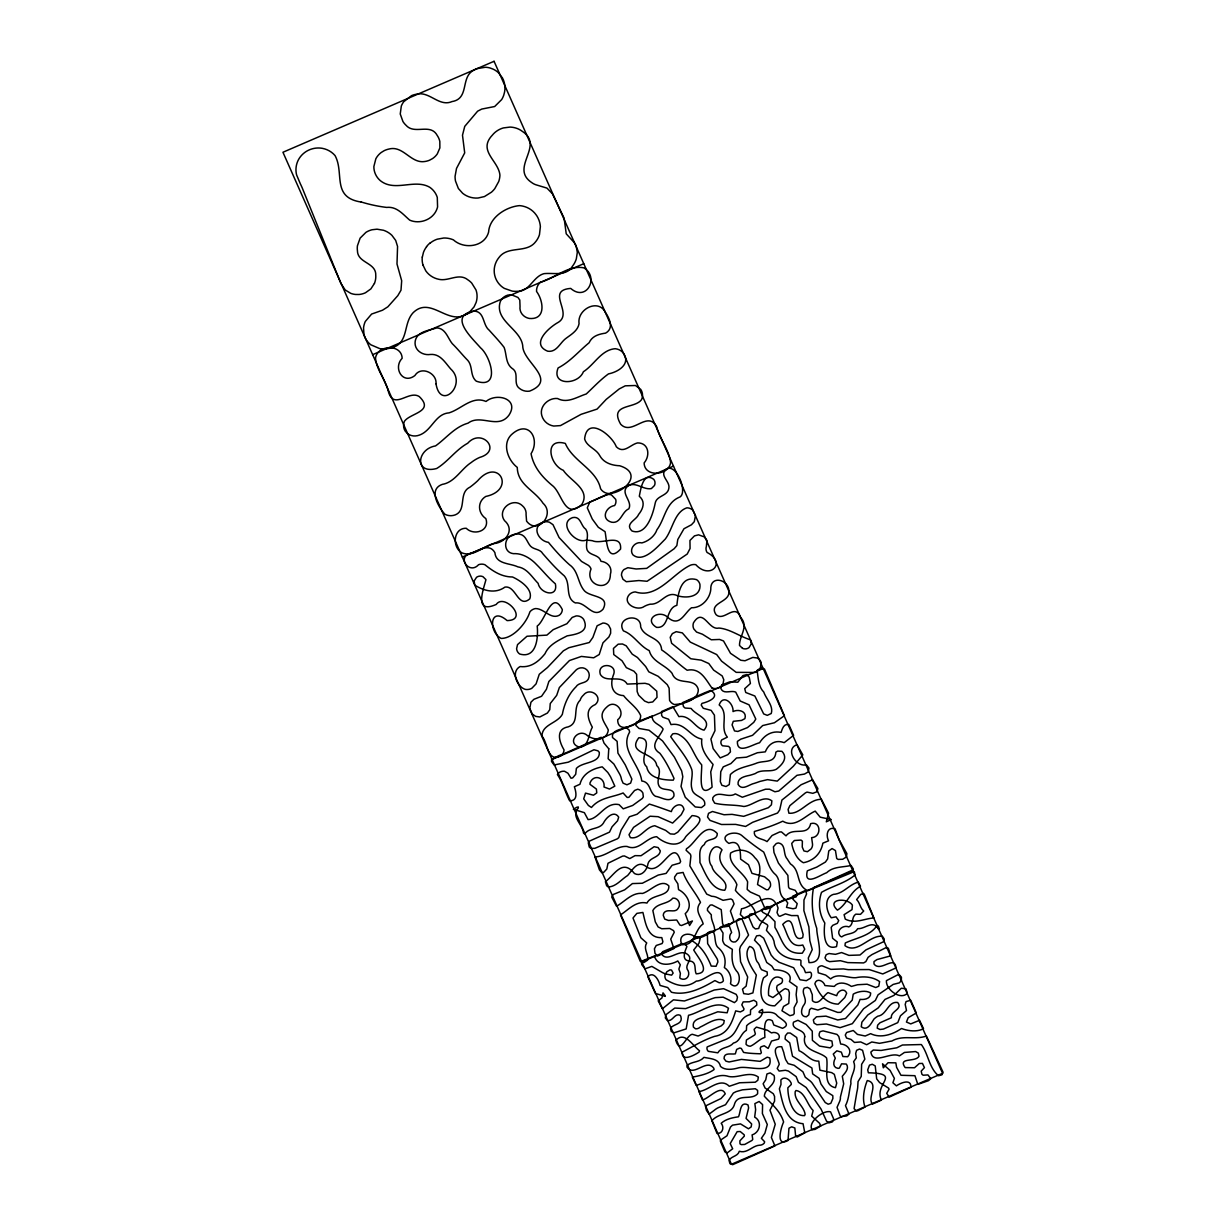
<?xml version="1.0" encoding="UTF-8"?>
<svg xmlns="http://www.w3.org/2000/svg" width="1226" height="1226" viewBox="0 0 1226 1226"><rect width="100%" height="100%" fill="white"/><g stroke="black" fill="none" stroke-linecap="round" stroke-linejoin="round"><path stroke-width="1.5" d="M422.326 257.138L423.445 252.433A22.068 21.225 -15.9 0 1 426.602 246.732M374.436 283.421L370.88 288.892L365.501 292.738A18.589 17.884 -15.9 0 1 359.019 294.485L355.632 294.47A18.819 18.099 -15.9 0 1 350.713 293.336L345.196 289.949L340.874 283.375L302.347 188.191A101.038 97.176 -15.9 0 0 300.37 183.869L296.677 175.119A21.532 20.704 -15.9 0 1 295.972 170.445A22.696 21.823 -15.9 0 1 296.738 164.054L297.228 162.506A21.455 20.643 -15.9 0 1 299.405 158.139A22.037 21.194 -15.9 0 1 305.09 152.239A21.624 20.796 -15.9 0 1 307.925 150.507A22.436 21.578 -15.9 0 1 315.864 148.131L317.519 148.009A21.455 20.643 -15.9 0 1 322.438 148.361A22.497 21.639 -15.9 0 1 335.035 155.564C344.644 173.157 331.235 197.432 361.134 202.045M372.643 354.666L583.76 263.697M462.355 557.064L673.472 466.11M552.052 759.476L763.17 668.507M641.765 961.874L852.882 870.92M711.892 687.939C705.87 679.848 700.49 667.404 687.158 670.239C678.499 664.124 670.607 655.91 661.626 649.872C660.921 636.601 644.309 638.363 640.662 626.838C641.167 611.973 615.069 617.46 623.421 630.869C633.857 634.716 639.236 645.78 649.259 650.623C652.125 661.994 665.366 664.753 672.078 673.304C676.752 686.667 694.759 676.415 698.284 689.487C698.544 700.429 682.775 704.046 674.315 704.521A9.256 8.904 -15.9 0 1 669.58 700.383L669.12 688.184L667.296 684.69L658.178 676.308L648.799 671.817L645.688 666.546L637.443 657.488L632.218 654.148L626.21 645.826L622.471 643.987L618.18 644.186L613.46 648.416L613.751 654.546L622.042 660.799L626.333 667.649L633.98 671.235L636.616 674.315L637.168 691.587L638.623 695.188L644.661 701.073L648.431 702.621L652.738 701.946L657.029 697.318L656.753 691.188L648.968 684.323L645.06 683.311L627.206 684.093C621.321 673.978 606.196 683.725 600.372 674.484C596.265 661.81 618.915 663.143 613.23 675.434C609.828 684.982 612.004 694.989 623.559 695.617C628.953 702.483 637.382 707.77 640.662 715.586A9.134 8.781 -15.9 0 1 638.547 721.516C632.8 726.635 617.582 732.474 617.689 719.785C626.701 712.781 615.406 698.514 607.115 706.758C597.077 715.371 604.464 721.777 608.311 730.022C606.962 740.458 594.932 740.78 587.806 735.937C579.024 727.033 566.106 742.68 578.887 746.971C589.108 747.492 588.342 733.776 592.357 727.233C588.082 719.447 584.419 709.118 595.346 704.521C603.805 696.797 589.875 686.683 583.484 695.096A11.157 10.743 -15.9 0 0 580.128 700.245C572.067 707.954 580.174 722.681 568.236 726.849C555.072 729.133 559.408 742.159 564.021 749.852A8.122 7.816 -15.9 0 1 561.385 755.477C547.332 763.583 548.037 743.002 541.999 736.152C541.923 724.321 557.34 723.493 562.351 714.298C564.266 704.168 568.527 694.146 575.959 686.882C578.948 681.702 587.576 684.108 588.94 677.319C590.58 672.308 585.875 667.005 580.726 667.864A8.306 7.984 -15.9 0 0 575.224 670.898L559.347 687.556L556.696 695.341L550.244 703.571L549.769 709.67L547.409 713.042L539.838 716.965L535.639 716.382L532.222 713.961L529.785 708.337L530.919 702.253L533.923 699.295L541.57 696.276L546.428 689.257L548.865 681.472L569.462 660.538L581.4 656.416L593.675 657.795L599.223 654.515L602.962 642.838L608.893 636.984L610.64 633.229L610.609 629.03L608.709 625.383A7.862 7.571 -15.9 0 0 602.87 623.053L597.123 625.781L592.878 637.413L589.292 642.516L568.818 647.726L563.362 650.837L547.47 667.511L539.271 674.285L536.084 683.878L531.747 688.368A9.869 9.486 -15.9 0 1 525.433 689.41C517.004 687.035 510.506 671.572 520.146 666.546C530.873 667.802 538.505 661.688 544.988 653.734C548.972 644.585 558.658 640.279 567.148 635.865C575.714 634.363 590.074 632.401 583.668 619.391A8.367 8.046 -15.9 0 0 576.189 615.912L572.205 617.429L566.887 623.743L553.217 629.658L546.888 635.129L526.996 636.248L517.541 644.6L516.606 648.646A7.463 7.172 -15.9 0 0 519.686 654.01C536.498 659.006 538.398 637.581 537.203 626.011C545.309 620.877 551.853 588.986 562.32 609.583A7.371 7.095 -15.9 0 1 559.332 615.207C550.78 619.958 543.792 608.157 535.318 608.586A8.919 8.582 -15.9 0 0 529.862 611.912C526.49 623.099 513.127 638.562 501.143 638.424C488.224 631.758 489.572 605.429 507.104 620.586C529.448 620.264 504.453 592.602 496.254 604.433C473.895 614.333 483.136 590.411 485.956 579.637L482.967 576.695A6.161 5.915 -15.9 0 0 476.531 577.308L474.155 580.986L474.769 585.124C483.948 590.963 495.457 593.951 504.959 587.101C516.146 585.323 517.985 608.847 529.785 598.855C533.402 589.216 520.176 580.45 512.499 576.986C501.495 576.894 493.312 571.454 484.883 564.711A8.705 8.367 -15.9 0 0 478.554 564.711C469.267 575.101 456.486 556.956 470.462 553.263C478.462 551.424 488.944 542.153 494.906 552.681C495.932 564.404 509.817 563.01 517.847 566.856C527.226 568.297 531.946 577.155 538.137 583.346C540.237 593.92 558.458 597.981 555.363 583.806C548.62 578.151 543.133 571.086 536.789 564.803C530.965 558.55 522.46 553.079 513.525 553.662C502.43 552.543 503.58 536.467 513.725 534.536A10.605 10.206 -15.9 0 1 520.054 534.275C526.077 535.578 527.011 542.352 530.628 546.275C534.107 549.784 540.268 548.957 542.796 553.677C549.6 561.385 556.359 569.155 564.221 575.806C571.224 583.944 564.665 597.752 575.346 602.947C586.089 601.368 593.047 619.712 603.039 609.23C610.379 595.346 590.809 597.568 584.48 590.871C577.615 583.147 578.595 571.04 569.508 564.757C561.83 557.937 554.949 550.244 548.42 542.336C538.475 541.018 531.164 526.843 543.21 522.184A9.333 8.98 -15.9 0 1 549.585 522.322L553.003 524.682L559.071 537.509L581.538 561.431L586.856 564.512A7.908 7.601 -15.9 0 1 591.039 569.002C583.974 585.767 610.395 593.307 610.379 574.32C612.678 567.439 607.514 562.014 600.955 561.293C598.932 554.137 589.982 556.006 587.101 549.907C584.909 543.179 589.859 535.134 585.706 529.157C580.634 525.77 580.894 515.885 572.68 517.587C557.738 522.736 574.749 544.16 585.829 540.222A35.631 34.267 -15.9 0 1 592.526 540.758C601.629 544.88 621.858 532.804 620.586 549.049C606.732 563.991 606.793 539.976 605.062 531.686L598.288 527.257L592.265 519.012L587.285 507.855L589.752 502.154L605.169 495.181A8.276 7.954 -15.9 0 1 611.467 494.921L615.682 499.35A7.555 7.264 -15.9 0 1 614.609 505.541C605.583 506.89 600.479 519.364 611.774 522.245C620.984 523.701 621.628 511.901 628.831 508.805C632.953 500.836 619.145 492.745 628.156 485.848C635.635 481.312 643.451 490.216 651.404 488.576L654.423 485.557A6.176 5.946 -15.9 0 0 653.749 479.335C643.175 471.474 640.708 489.266 639.298 496.285C645.719 501.695 643.129 508.928 638.577 514.476C636.386 520.192 624.325 523.732 632.034 531.011C646.562 536.16 653.014 513.878 655.19 503.212C656.477 495.473 667.772 496.178 668.844 488.285C670.392 481.374 659.067 475.719 665.887 469.359C675.955 462.125 687.878 491.473 680.139 496.882C665.457 502.583 665.32 518.414 656.937 529.739C654.715 536.222 648.232 541.279 641.857 542.919C635.252 541.08 628.616 549.064 632.907 554.842C643.481 563.699 658.04 546.122 665.197 539.164C672.768 529.31 674.453 511.824 686.928 507.825A8.797 8.459 -15.9 0 1 692.767 510.139L695.448 515.625L694.299 521.663L691.479 524.759L683.97 528.743L677.779 539.532L676.844 545.601L674.162 548.727L646.684 568.374L636.141 568.987L627.835 567.699L623.973 569.538A7.54 7.249 -15.9 0 0 621.49 575.316L622.931 579.224L626.302 581.722L638.899 580.542L647.098 581.277L687.234 554.029L690.069 548.497L689.947 540.467L694.468 535.885L698.575 534.827L704.475 536.973L706.927 540.421L706.391 546.382A7.555 7.264 -15.9 0 0 707.065 552.451C727.217 562.841 709.9 580.22 695.816 564.68A9.072 8.72 -15.9 0 0 689.533 565.646C671.986 574.488 656.967 598.886 635.298 591.928A8.674 8.352 -15.9 0 0 629.428 594.472C621.429 603.315 637.06 611.759 644.34 606.395A21.332 20.52 -15.9 0 1 650.301 604.173C661.136 604.954 666.239 590.181 677.488 595.729C686.437 598.549 700.92 597.185 699.969 584.695A8.046 7.739 -15.9 0 0 696.506 579.622C680.43 575.163 678.085 593.982 676.875 605.322C665.381 608.249 669.687 628.662 656.538 627.36C642.853 619.13 659.879 608.617 668.4 617.919C679.664 627.268 684.353 613.077 691.495 607.759C701.533 608.065 709.9 598.794 710.804 589.369C710.069 574.504 729.761 579.5 728.857 592.02C729.593 602.564 708.199 602.61 715.984 614.563C723.907 622.364 734.88 602.318 740.688 617.429C749.009 626.578 739.339 635.635 739.493 645.443L742.527 648.339M423.001 265.092L425.774 270.839A21.639 20.811 -15.9 0 0 439.215 279.39C448.869 281.398 459.06 272.632 467.903 279.85A22.497 21.639 -15.9 0 1 471.719 283.068L475.933 289.857A20.03 19.264 -15.9 0 1 476.991 294.516L477.067 296.11A21.424 20.612 -15.9 0 1 476.102 302.485L474.048 306.914L469.757 311.833A22.482 21.624 -15.9 0 1 460.869 316.477C444.41 320.308 428.824 297.366 413.162 312.691C401.852 324.737 410.48 346.483 386.451 348.736A21.823 20.98 -15.9 0 1 379.83 348.644L370.85 344.797A20.581 19.8 -15.9 0 1 366.436 340.062L365.624 338.683A19.371 18.635 -15.9 0 1 363.923 334.223L363.555 327.832A21.67 20.827 -15.9 0 1 365.302 321.473L371.616 314.055L382.481 310.239L387.86 306.806L397.806 295.65L400.994 290.21L401.684 280.739L396.994 264.004L397.561 246.441L395.691 240.434L391.891 235.315A22.466 21.608 -15.9 0 0 383.523 230.273L377.026 229.185L372.06 229.752A19.984 19.218 -15.9 0 0 365.915 232.373L360.122 238.135L357.425 245.798A20.965 20.152 -15.9 0 0 357.44 250.763C357.609 263.314 376.275 262.425 375.754 275.268A19.218 18.482 -15.9 0 1 374.436 283.421M430.035 243.192A22.252 21.394 -15.9 0 1 437.268 239.177L443.781 238.013A22.39 21.547 -15.9 0 1 453.436 239.882C464.087 249.614 484.638 247.039 488.607 232.036C489.435 217.4 505.97 206.887 519.364 205.631A22.436 21.578 -15.9 0 1 522.705 206.091A22.773 21.915 -15.9 0 1 536.053 214.749L536.973 216.067A24.888 23.938 -15.9 0 1 540.375 226.611L539.486 234.549A21.562 20.735 -15.9 0 1 538.306 237.583A21.761 20.934 -15.9 0 1 535.609 241.767C526.598 253.675 507.794 245.277 498.921 257.598A21.853 21.026 -15.9 0 0 496.269 261.766A21.685 20.857 -15.9 0 0 495.335 277.459A22.313 21.455 -15.9 0 0 499.411 284.34L500.53 285.505A20.873 20.076 -15.9 0 0 504.392 288.401L512.1 291.083A23.202 22.313 -15.9 0 0 517.173 291.313C529.77 291.803 532.973 276.57 543.992 273.659C553.845 272.54 566.259 276.769 572.619 265.996A22.972 22.099 -15.9 0 0 576.327 258.839L577.308 252.433L576.205 246.089A14.176 13.624 -15.9 0 0 573.707 242.012L566.228 233.814L564.113 218.182L552.405 193.769L546.949 188.099L536.084 184.835A15.156 14.574 -15.9 0 1 531.823 182.643C509.234 167.717 545.018 145.986 522.184 131.274A20.52 19.739 -15.9 0 0 518.016 128.837L516.483 128.255A21.746 20.903 -15.9 0 0 509.985 127.09L503.38 127.933A21.761 20.934 -15.9 0 0 497.327 130.676L495.978 131.626A20.612 19.831 -15.9 0 0 492.469 135.029C477.343 150.813 498.645 160.698 499.917 175.134A22.773 21.899 -15.9 0 1 498.721 181.525L494.829 188.589A27.202 26.16 -15.9 0 1 491.442 192.191L484.454 196.558L478.017 198.03A21.853 21.011 -15.9 0 1 462.631 193.264L458.371 188.482L455.505 181.065A26.129 25.118 -15.9 0 1 455.076 176.283L456.516 168.422L464.7 152.898L462.493 135.212L464.746 126.37L477.634 111.183L481.757 109.068L494.676 106.524L501.679 99.567A24.643 23.708 -15.9 0 0 503.779 95.061L504.591 91.935A22.85 21.976 -15.9 0 0 502.491 78.004L498.599 72.886A21.424 20.612 -15.9 0 0 493.235 69.192L490.17 68.028A19.264 18.528 -15.9 0 0 485.312 67.261L477.129 68.625A21.945 21.103 -15.9 0 0 472.546 70.939C460.777 78.265 469.19 98.785 452.011 101.574C438.954 107.26 429.514 90.801 416.334 94.249A20.321 19.555 -15.9 0 0 411.538 95.659L403.722 101.743A18.957 18.237 -15.9 0 0 401.316 106.064L400.243 113.987L402.94 121.527A20.75 19.953 -15.9 0 0 406.128 125.358C414.603 135.013 430.387 122.799 437.207 135.442A18.145 17.44 -15.9 0 1 439.827 141.48L439.873 147.917L437.314 153.878A17.792 17.103 -15.9 0 1 432.563 158.568L429.575 160.192A18.329 17.624 -15.9 0 1 424.64 161.525C410.771 163.702 403.155 145.128 388.872 149.066A19.141 18.421 -15.9 0 0 384.075 150.737L381.209 152.499A18.727 18.007 -15.9 0 0 375.846 158.767L373.869 166.567A19.34 18.589 -15.9 0 0 376.321 175.854A19.999 19.233 -15.9 0 0 380.52 180.804C394.971 192.16 414.526 178.598 429.575 187.18A20.842 20.045 -15.9 0 1 433.284 190.398A20.398 19.616 -15.9 0 1 437.284 197.401L437.575 206.949A19.769 19.003 -15.9 0 1 434.939 212.926C429.652 220.803 418.357 224.006 409.714 220.144C402.894 214.305 396.841 206.259 386.573 207.409A146.476 140.867 -15.9 0 1 361.164 201.968M422.955 264.954A21.639 20.811 -15.9 0 1 422.28 257.046M426.51 246.641A21.639 20.811 -15.9 0 1 429.943 243.1M742.527 648.339A6.191 5.961 -15.9 0 0 748.979 647.635L751.247 643.926L750.496 639.819C739.784 636.524 729.899 628.969 718.88 628.034C708.352 630.777 703.341 606.947 693.518 622.777A8.367 8.046 -15.9 0 0 693.824 628.969L696.567 632.064L702.437 634.225L711.295 639.773L719.585 639.451L723.524 640.968L730.527 653.335L740.795 660.262L745.01 660.768L752.825 657.412L757.024 657.964A7.877 7.571 -15.9 0 1 761.193 662.638L760.258 668.706L755.185 672.461L736.182 672.354L721.578 661.136L716.704 654.561L690.315 642.117L682.33 632.892L676.2 631.666L672.338 633.627L670.208 637.305L671.618 643.267L690.82 658.76L701.226 660.155L708.797 663.527L713.639 670.101L722.206 675.94L723.784 679.74L723.049 683.878A8.505 8.184 -15.9 0 1 711.938 687.939M608.77 748.795L608.142 758.756L613.874 764.013L619.62 774.02A19.233 18.497 -15.9 0 1 621.536 779.613L623.099 783.169L626.961 784.793L630.624 783.107L631.865 779.123L625.229 764.794L617.935 753.132L617.122 741.332L612.51 737.531C611.192 730.083 621.03 729.746 625.766 727.37L629.091 729.991L629.674 732.014C619.482 749.423 639.528 764.013 641.765 780.977C650.914 782.081 649.106 792.624 655.435 796.287C661.412 797.038 670.086 803.643 673.948 796.011C674.974 786.203 661.825 792.41 658.806 785.56C655.879 779.077 663.005 771.108 656.722 765.53C654.975 751.89 626.271 754.358 638.823 737.73C655.956 738.481 637.275 758.925 646.684 766.725C648.906 778.908 663.879 780.027 673.243 780.165L674.039 778.433C670.147 770.051 665.902 761.193 659.925 753.316C647.91 745.791 660.201 737.056 663.128 729.026C659.894 723.968 651.956 723.555 652.14 716.045L636.601 722.022L635.804 725.332L639.053 728.474L649.044 730.221L662.561 740.948L674.377 757.07L681.656 770.909L682.805 776.671L681.028 786.402L685.273 797.268L695.234 806.938L701.441 807.551L704.674 805.084C706.299 796.44 693.196 797.145 691.939 788.916C689.947 782.632 693.288 775.966 691.786 769.576C687.035 756.994 677.855 747.247 670.699 736.657L672.645 733.914A8.214 7.892 -15.9 0 1 679.066 734.635C691.372 741.454 692.92 755.185 701.655 764.794C702.253 772.165 696.828 799.858 712.107 787.107L710.728 771.874L713.088 764.442C707.019 757.392 700.337 749.101 701.824 739.048C689.794 736.872 685.043 721.976 671.02 724.612L668.63 719.264L662.99 717.241L661.672 715.555L661.519 711.555L672.875 706.666L678.882 716.612C690.361 714.589 694.805 728.229 704.046 730.16C712.904 719.463 696 715.432 691.158 708.475L685.058 708.015L683.449 706.59L682.652 702.575C691.709 698.759 701.364 693.901 710.789 690.391C720.995 697.012 708.015 701.977 701.992 703.372L701.195 705.011L703.249 708.26L711.141 710.39L714.421 715.156L714.973 730.681L710.927 739.094L713.149 748.626L720.198 757.913L727.8 754.695L730.451 751.921L729.976 747.783L728.612 746.389L722.512 745.776A4.521 4.352 -15.9 0 1 721.685 739.922L727.355 737.132C719.187 727.355 729.639 713.701 719.187 704.935C723.049 693.564 733.914 703.494 733.01 711.57C738.328 708.843 747.262 711.187 744.887 718.666L741.531 720.428L733.301 721.302L732.075 724.857L734.512 730.941L737.853 731.447L747.492 727.585L753.775 722.329L755.798 719.064L749.04 704.812L740.197 700.996L735.707 692.092C730.849 689.886 723.248 695.035 720.719 688.077L721.762 684.966L729.899 681.809L737.853 682.208L742.864 675.603L746.726 674.576L749.239 677.242L750.435 683.464L744.734 688.675L745.73 692.491L754.848 696L763.675 713.915L767.292 715.356L771.246 713.501C773.667 705.915 766.143 698.989 763.752 692.016C758.296 686.667 758.22 677.442 757.101 670.438L760.856 667.909L764.442 668.998L784.41 715.708L774.418 722.758L762.679 725.562L752.549 735.324L740.734 739.186L737.393 741.393C736.857 755.139 752.626 744.335 759.584 742.757C764.518 735.094 771.706 730.543 781.115 732.397C782.28 728.78 783.812 723.432 788.808 724.52L793.605 735.339L784.196 742.649C775.537 739.401 768.549 743.738 765.315 751.86L757.407 752.733L746.419 757.193L736.504 757.99L730.865 763.599L723.248 766.863L720.75 771.736L720.321 781.698L721.869 785.268L726.007 786.525L729.286 784.548L730.389 774.495C737.439 767.614 746.833 766.802 755.63 763.522C763.277 759.875 775.031 764.166 775.874 752.12L777.682 751.109L781.927 751.323C788.487 758.128 781.866 764.978 776.303 769.269C770.02 772.457 761.653 768.84 755.262 773.575A62.357 59.967 -15.9 0 1 749.53 775.368C744.734 776.334 737.178 777.989 738.098 784.425C742.128 791.184 749.04 784.425 754.296 783.368A144.622 139.09 -15.9 0 0 759.905 781.437L767.491 779.644L777.284 781.1L793.314 766.281L802.8 754.879L797.053 744.688C784.609 748.764 795.827 767.491 806.402 764.809L808.961 768.074L808.164 771.951L804.486 774.066L796.946 775.322L778.786 791.031L774.924 791.766L769.53 789.207L765.514 789.222L742.328 797.237L735.339 793.896C728.075 798.693 717.961 789.912 712.873 797.605L712.704 799.689L714.666 803.168C724.489 805.574 734.221 804.501 743.891 806.493C753.193 805.497 763.446 794.509 771.874 800.839L771.415 804.808L768.395 807.673L743.676 816.347L732.045 814.355L724.03 814.754L712.459 811.489L708.536 813.328L707.525 817.037L710.053 820.409L721.501 824.5L735.646 824.393L745.577 826.462L752.611 822.324L777.545 813.037L779.69 809.942L781.927 800.042L801.114 784.747L812.577 779.797L817.88 788.579L816.96 791.751L812.838 793.329L807.03 792.103L805.421 792.87L789.896 805.62L788.103 809.405L788.9 813.206C800.716 814.508 808.516 799 821.466 799.337L828.592 813.236L826.309 821.818L831.274 819.581L820.179 817.16L815.229 811.122C804.854 815.627 795.352 828.577 782.755 821.19C773.514 825.527 763.675 828.807 754.373 831.489C753.224 838.799 762.817 838.477 767.047 841.618L772.089 835.488L779.736 831.933L781.514 831.948L786.019 835.856C792.824 826.585 807.796 837.021 810.662 823.642C821.221 820.608 821.757 837.281 811.627 837.634L812.424 843.411A7.126 6.866 -15.9 0 1 810.938 849.082L807.444 851.702L803.934 850.967L802.248 847.043L802.386 841.174L801.022 840.071L794.325 840.515L791.72 843.411C793.023 850.645 796.532 859.12 803.367 862.721C813.926 860.79 820.96 853.342 822.861 843.166L828.561 840.806C825.788 835.626 827.06 826.247 835.059 828.776L839.136 839.749L846.89 853.602L846.43 856.959L842.676 859.257L838.14 859.411L836.714 858.507L835.458 850.568L832.071 848.576L828.776 850.936L827.642 858.905L825.404 862.062L816.746 867.119L807.306 870.828C803.505 887.149 820.133 874.981 826.646 872.743C833.144 866.353 842.952 867.426 851.089 865.433L853.388 869.081L851.978 872.56L807.796 890.75C795.444 885.003 801.038 870.721 790.555 863.993A74.096 71.261 -15.9 0 1 787.337 859.135C782.663 854.415 786.433 844.055 778.265 842.952L776.242 843.549L773.422 846.768L773.989 852.514L778.433 863.119L787.889 875.379L788.548 887.057L789.437 888.513L795.168 890.291L797.544 893.861L796.149 896.88L785.728 899.961C776.058 894.076 782.372 882.122 775.782 874.843C768.779 869.096 767.215 859.886 763.706 852.07C755.982 846.875 748.504 841.327 741.653 835.381C734.68 829.68 717.256 835.657 728.888 843.427C740.289 838.86 740.443 851.687 740.627 859.135L748.519 864.744L751.967 873.341L764.564 876.805L769.146 880.605A7.157 6.896 -15.9 0 1 770.372 886.444L768.258 889.678L766.511 889.815L757.545 884.544C758.802 875.548 763.292 865.265 754.864 857.694C749.362 849.787 738.604 847.963 730.619 853.02C727.738 865.02 743.293 871.732 747.63 881.816L747.17 889.402L750.343 892.038L759.476 896.099L765.407 909.416L771.292 907.485L775.859 903.455C768.61 890.612 752.028 907.148 741.5 908.788L740.32 914.504L744.55 918.565L755.614 913.109C752.289 902.719 741.592 898.489 735.385 890.337L736.887 884.62C732.458 872.743 713.363 864.483 722.022 849.863C712.812 839.243 705.195 858.997 711.908 866.23C713.471 875.824 730.573 880.529 724.75 890.275C710.896 889.877 705.425 873.111 699.939 862.537C700.199 856.361 698.038 848.453 704.337 844.53C706.299 837.45 717.379 841.603 717.287 833.527C704.889 820.301 696.245 842.906 686.514 848.744L686.085 850.231L690.453 854.338L690.897 856.07L689.855 865.878L706.728 894.122L711.724 896.298A13.348 12.842 -15.9 0 1 717.578 897.754L723.049 900.313L730.849 898.934L732.55 899.976L734.083 903.945L730.405 911.041L733.715 920.435L733.209 922.075L727.938 926.35L724.183 926.841L722.574 923.485L721.225 909.631L712.091 904.911L710.222 905.095L707.54 908.374L707.433 910.382L711.31 914.795C710.758 920.695 715.371 925.768 714.589 931.438C707.831 932.296 702.513 939.668 695.387 937.323C689.87 931.653 678.085 933.737 681.304 943.284L682.453 944.648C695.54 945.798 694.299 929.523 703.188 923.929C701.134 916.481 693.977 910.566 700.521 902.367C695.295 891.961 686.836 883.287 683.112 872.437L677.12 873.448L674.637 876.958L674.606 878.827L677.84 883.793L678.53 889.632C687.096 893.754 693.901 906.091 685.227 913.661L689.579 925.507L692.414 920.971L681.487 925.523L679.878 925.017L676.721 920.006L668.415 920.435L664.722 919.102L663.235 915.286L663.68 913.293C667.082 907.73 675.066 913.952 678.254 908.205C681.411 904.16 677.993 897.447 672.813 898.137C667.557 904.604 657.228 902.673 652.845 910.55L655.297 921.875L658.132 926.948L661.718 928.741L669.718 928.465L673.564 930.626L674.269 932.25L670.729 939.131L673.917 948.572L657.381 956.096L654.99 953.292L654.423 948.771L656.232 945.476L662.101 943.545L662.898 941.721L661.795 937.599C647.343 938.426 645.55 922.856 642.899 912.45L636.861 913.385L632.984 917.998L640.861 937.767L646.715 942.963C642.93 948.97 648.906 954.211 647.619 960.111L643.865 962.563L640.324 961.414L620.479 914.903C628.616 909.723 636.018 900.497 646.945 903.056C651.619 893.723 669.58 897.202 668.86 885.908C661.381 878.138 650.745 890.965 642.562 893.432C632.126 892.191 624.693 901.677 616.555 906.259L611.743 897.095L613.092 894.551L624.662 889.831L632.417 883.578L642.332 883.256L658.255 875.058L666.116 873.402L672.109 865.25L679.74 863.089L680.629 861.526C673.166 835.09 661.335 878.107 646.271 866.629C637.643 859.656 632.463 870.046 627.605 875.517C621.321 879.41 616.157 886.613 608.295 886.98L606.671 885.77L605.399 881.724C614.854 874.475 622.333 858.384 634.486 873.54C641.413 877.142 647.129 870.031 647.987 863.686C649.734 857.097 659.557 857.863 660.324 850.905L658.086 847.534L654.117 846.722L641.045 855.717L635.037 855.641L629.766 858.583L624.432 855.947L622.563 856.131L607.989 863.273L606.809 869.035L603.636 872.406L601.797 872.697L599.422 869.847L594.947 856.943C606.441 856.606 616.142 845.557 627.007 846.446C638.884 851.733 645.964 837.542 656.661 836.684C664.599 843.81 679.127 848.959 685.717 836.745C690.284 831.029 710.942 816.899 692.077 815.581L677.763 832.193L674.346 834.186L670.285 833.91L665.641 830.37L654.776 825.726C645.137 827.182 640.125 839.749 630.379 837.619L628.999 834.676L633.566 827.366L650.117 816.225L658.101 816.685L672.614 823.075L681.242 814.692L684.016 809.421C682.223 801.007 672.783 805.513 671.342 811.627C664.14 809.099 656.875 806.371 649.351 804.072L637.045 814.263L629.428 816.761L621.107 830.171L618.778 837.619L617.352 838.814L594.794 848.346L590.779 848.377L589.246 847.013L588.296 842.936L589.231 841.205L609.506 832.132L612.019 826.845L617.552 820.807L618.701 817.129C613.904 809.742 605.95 817.911 603.391 823.152C599.177 829.772 589.17 827.152 584.71 834.017L583.53 833.128C582.718 824.27 570.611 816.531 578.243 808.103L578.304 806.953L576.756 807.26L573.385 809.283L584.373 812.669L588.066 819.581C599.238 819.167 605.2 801.559 619.069 804.639L623.222 808.823L632.662 805.467L642.317 798.448L643.313 796.869L642.884 793.053A7.693 7.402 -15.9 0 0 637.673 789.222L634.578 790.479L628.877 797.344L627.145 797.421L623.115 792.977C612.142 797.498 599.866 797.406 591.453 807.474L588.373 805.421L583.699 798.846L585.507 793.115L593.476 795.214L596.771 792.915L596.403 789.069L589.936 784.303L590.089 782.724C593.966 773.453 605.368 777.82 604.02 787L609.552 789.054L614.824 786.142L610.747 777.192A66.066 63.537 -15.9 0 0 607.774 772.426L602.227 766.848C592.357 768.717 582.442 773.79 579.975 784.257L574.366 786.74C576.097 791.797 578.243 801.13 569.63 800.762C565.217 792.517 562.811 782.418 557.416 774.571L558.382 773.116A7.984 7.678 -15.9 0 1 564.558 771.277L567.929 773.208L571.025 778.234L572.695 777.882L575.699 774.296L576.373 768.426C582.595 761.53 600.204 763.583 599.299 752.335L597.936 750.818L593.951 749.76L568.282 762.174L554.075 764.963L551.531 761.453L551.577 759.43L558.918 755.568A78.587 75.583 -15.9 0 0 564.496 753.5L600.433 737.485L601.981 737.454L604.004 743.033L608.77 748.795M436.012 383.83C440.563 411.246 467.535 384.458 450.846 369.103C445.191 362.758 440.287 353.548 430.326 354.467C422.265 355.724 413.698 349.778 415.231 340.997C417.07 331.342 429.177 330.514 436.839 327.878C445.666 328.415 447.659 337.962 452.256 343.648C457.773 348.981 462.463 355.05 467.857 360.475C472.975 366.405 469.926 375.999 476.301 381.194C500.974 389.623 490.415 355.923 480.515 347.801C472.362 338.315 447.751 316.063 473.466 311.097C484.914 311.021 482.324 324.706 489.128 330.146C494.201 335.801 499.488 341.349 504.101 347.387C506.782 354.345 505.403 363.264 512.008 368.336C519.947 372.965 512.361 383.6 519.686 388.565A12.812 12.321 -15.9 0 0 529.525 391.155C558.274 379.677 522.72 362.206 522.736 345.87C520.789 328.905 494.139 320.875 500.285 301.611A11.417 10.973 -15.9 0 1 507.87 295.098L511.395 294.746L517.908 297.428L519.793 300.033L520.039 306.454A10.865 10.452 -15.9 0 0 523.349 315.48A12.137 11.662 -15.9 0 0 529.494 318.469C546.382 319.833 543.363 300.569 536.559 291.481A11.754 11.295 -15.9 0 1 540.268 282.332C554.75 278.302 568.68 264.724 583.837 267.85C599.575 277.107 586.641 302.286 570.703 288.416C545.172 290.455 573.661 313.074 558.228 322.361C548.696 327.572 530.306 344.169 547.731 351.218C556.849 352.582 560.021 342.483 566.274 338.161C571.485 334.3 577.844 330.591 579.07 323.633C576.894 309.228 598.457 298.056 605.506 312.599C609.659 318.668 614.119 328.415 605.598 333.135C598.87 334.085 592.158 335.955 589.093 342.774C578.749 351.249 570.059 361.823 558.106 367.953C551.026 385.868 578.228 385.117 583.377 371.754C594.365 364.689 601.368 349.747 615.237 348.705A12.137 11.678 -15.9 0 1 623.819 353.716C630.639 364.551 617.628 372.122 608.494 373.884C600.388 379.754 593.553 387.201 586.258 393.975C576.864 396.963 567.485 403.752 557.539 398.527C548.574 397.546 539.103 406.327 541.8 415.568A15.202 14.635 -15.9 0 0 553.754 426.05L560.497 425.591L581.078 414.327L597.077 409.101L606.211 399.385L619.253 388.918L625.26 385.822L635.436 385.5L640.723 389.378A11.157 10.727 -15.9 0 1 641.704 399.339C635.39 409.239 608.694 403.124 620.617 424.135C631.896 436.364 647.236 409.928 656.63 426.541C659.649 439.169 669.181 449.865 670.591 462.616C668.906 475.673 644.309 477.665 644.14 462.907C650.301 455.827 649.06 442.847 637.627 442.908C630.44 444.44 623.835 454.248 616.31 446.77C611.851 434.985 586.978 415.415 584.618 438.969C586.794 446.708 596.188 448.716 599.805 455.704C603.82 462.953 611.912 465.436 619.682 465.757C643.236 473.037 625.413 492.5 609.261 493.572A10.421 10.023 -15.9 0 1 600.587 488.745C596.403 469.267 573.002 461.558 565.309 443.414C543.624 437.345 549.493 464.823 563.301 470.309C570.243 480.883 590.947 489.557 581.798 504.484C564.42 520.314 562.152 492.576 552.098 485.343C541.923 476.761 533.662 467.152 531.057 453.697C540.314 439 528.881 419.782 512.514 433.713C501.465 442.709 507.441 459.903 517.265 467.382C517.541 484.76 534.643 490.231 543.057 503.273C555.501 514.353 537.509 535.486 526.582 521.142L526.077 514.751A10.911 10.498 -15.9 0 0 522.475 505.832C513.05 496.515 496.515 509.572 504.53 520.652C515.395 530.03 505.48 542.888 493.634 543.562C483.151 546.244 473.619 557.079 462.417 553.064C451.934 548.129 452.884 527.931 466.232 528.268C474.048 536.13 490.201 530.904 485.833 518.598C477.864 513.127 477.067 501.802 485.757 496.453C516.422 490.017 498.568 456.44 477.696 480.745A82.786 79.629 -15.9 0 1 469.941 487.182C458.064 492.745 467.121 510.108 455.244 514.874A12.214 11.754 -15.9 0 1 444.885 514.246C438.372 507.012 427.951 489.343 442.325 484.377C454.815 482.293 460.991 469.175 471.121 462.585A37.041 35.615 -15.9 0 1 479.734 457.405C502.645 450.739 481.665 427.476 467.719 443.245C455.888 449.697 448.088 461.558 436.671 468.501C414.143 474.569 416.825 449.038 435.536 445.912C446.356 438.142 454.647 426.97 468.056 423.154C480.791 413.545 497.955 429.851 508.928 415.216C519.763 398.879 496.791 392.397 486.032 401.469C472.148 395.538 461.528 409.009 449.038 412.871C434.448 413.898 431.613 432.41 417.407 435.674A11.862 11.402 -15.9 0 1 407.568 433.682L405.27 431.215A11.295 10.865 -15.9 0 1 404.396 421.361C410.051 413.024 434.939 411.721 419.292 396.596C408.626 389.577 393.561 411.154 388.213 390.987C385.531 379.432 376.351 369.762 375.508 358.023C377.577 344.721 401.714 343.755 402.143 358.298C392.81 367.969 402.833 384.979 414.909 375.524C421.039 365.547 437.161 373.179 436.012 383.83M804.746 1036.767C801.452 1051.341 820.684 1051.326 826.569 1058.007C828.623 1067.8 822.202 1085.133 835.473 1087.707L836.73 1083.14L834.308 1074.313L831.642 1072.627L819.903 1070.175L818.815 1061.164C810.355 1061.455 806.11 1053.563 799.045 1050.697L796.701 1037.487L790.218 1033.028L787.582 1033.043L785.391 1035.755L785.069 1039.05L789.713 1042.836L792.502 1056.199L811.903 1067.984L812.654 1073.899L819.091 1078.298L821.006 1084.045L826.278 1091.554L832.806 1095.646L832.883 1098.511L830.799 1103.354L828.163 1104.197L825.236 1102.526L812.317 1083.294A13.486 12.965 -15.9 0 0 808.945 1080.091L805.283 1077.21L802.923 1071.8L794.142 1065.271L788.119 1063.616L785.713 1059.754A57.04 54.848 -15.9 0 1 784.41 1055.402A62.296 59.921 -15.9 0 1 783.766 1052.536L781.728 1046.728C769.821 1045.763 777.912 1058.283 779.261 1064.275L777.207 1068.474L779.108 1071.08L785.391 1070.267L788.41 1071.049L796.149 1076.627L798.417 1082.267L806.156 1087.477L821.068 1109.101L826.539 1121.131L829.128 1122.817L832.454 1121.836L833.741 1119.169L830.569 1111.844C823.167 1109.591 807.183 1122.786 812.087 1129.759L815.045 1129.407L820.792 1125.928L819.52 1123.246L811.689 1116.135L813.144 1110.511C807.014 1104.687 804.976 1091.753 795.996 1090.512L795.199 1091.646C793.927 1100.626 804.072 1106.159 805.145 1114.327L804.532 1115.614C792.042 1116.365 787.843 1097.99 787.858 1087.768L791.276 1084.489L791.214 1083.186C789.713 1079.263 784.15 1075.83 780.901 1079.876L780.977 1084.489L779.384 1088.826C782.648 1102.695 785.468 1122.265 803.045 1123.706L804.792 1132.824L797.252 1137.008L795.613 1135.981L794.846 1127.981L791.69 1126.817L788.962 1128.211L788.012 1140.502C775.583 1147.413 780.732 1127.997 783.613 1121.989C780.18 1110.71 771.905 1104.442 764.319 1096.213C764.84 1087.692 776.702 1085.378 774.112 1075.539L770.235 1072.888L766.94 1073.961L765.714 1079.83L763.124 1083.753L765.055 1087.998L773.315 1093.745L774.571 1096.442L774.571 1101.178L769.959 1110.189L775.246 1124.242L771.369 1137.452L774.924 1145.927L732.658 1164.7L729.93 1163.643L729.041 1160.378C731.294 1156.026 737.776 1156.547 739.324 1151.275C747.232 1153.804 752.457 1145.605 759.538 1145.207A5.854 5.64 -15.9 0 0 764.273 1143.061L764.656 1141.774L761.377 1138.295L764.917 1133.146L767.307 1124.503L762.388 1113.545L762.587 1104.58L759.139 1101.484L754.864 1103.615L755.63 1109.653L754.664 1117.101C762.48 1121.376 759.967 1132.517 752.09 1134.893L752.749 1139.429L751.89 1140.486L744.718 1144.456L741.24 1144.609L739.983 1143.858L739.876 1140.854L744.351 1136.088L744.197 1134.801L740.197 1131.506L737.148 1131.675L730.206 1143.582L732.688 1148.762L727.095 1152.961L724.903 1151.842L720.459 1141.421L720.459 1140.18L726.987 1135.766L730.481 1127.046L732.52 1125.162L740.504 1123.89L748.473 1128.794L751.17 1126.924L751.645 1123.936L746.052 1118.403L748.626 1107.875L748.013 1104.932C739.876 1100.687 740.657 1112.472 738.496 1116.809C732.535 1117.622 725.669 1119.093 721.21 1123.277C724.443 1127.123 722.804 1133.835 717.041 1133.468L711.877 1120.763C717.808 1113.377 731.094 1114.265 734.19 1105.239C737.087 1092.535 751.017 1101.132 757.622 1093.745L757.622 1090.42L755.339 1088.734L742.389 1089.837L736.167 1091.615L733.378 1093.025L725.547 1104.703L718.175 1107.737A17.823 17.149 -15.9 0 0 714.344 1110.25L709.088 1114.143L706.467 1110.404L705.41 1106.005L721.011 1098.527L725.24 1093.853C721.225 1083.661 708.812 1098.741 702.406 1099.906L698.973 1091.569C708.95 1090.389 720.122 1076.934 729.271 1086.282L739.585 1082.773L755.308 1082.206L757.837 1080.244L758.342 1077.087C749.27 1070.267 736.428 1079.478 727.064 1075.999C715.785 1073.225 706.697 1082.727 696.215 1085.332L692.322 1077.148C699.724 1075.754 708.092 1074.007 714.068 1069.562L713.793 1068.229C706.651 1057.992 693.318 1077.685 686.974 1066.988L687.066 1065.455C691.832 1061.302 699.586 1062.605 703.923 1057.348C710.16 1058.758 718.865 1058.482 720.505 1066.421C724.934 1070.589 732.811 1069.501 738.389 1067.877C747.952 1065.118 773.698 1075.8 769.744 1057.915L767.2 1057.18L760.12 1061.348L741.423 1059.402L729.087 1061.977L725.976 1061.18L724.06 1058.682C723.861 1051.923 731.432 1054.682 735.339 1053.839L736.673 1049.395L739.753 1048.031L741.286 1048.429L743.584 1052.414C749.025 1053.425 754.955 1053.594 760.457 1053.793L761.361 1052.751L760.212 1048.245L760.994 1046.835L764.242 1045.763L768.166 1048.46L771.552 1041.043L778.602 1039.127C781.406 1034.223 775.552 1031.265 771.445 1032.905L767.522 1030.3L756.411 1027.097L754.082 1029.38L755.369 1033.824L754.695 1034.974L746.419 1039.985L746.021 1044.245A5.44 5.241 -15.9 0 0 750.465 1046.207C755.523 1043.924 759.292 1039.142 764.871 1037.395C764.855 1031.802 762.495 1015.251 772.288 1020.691L773.79 1024.982L782.51 1028.307C792.226 1024.323 781.085 1019.373 777.483 1015.986C773.545 1010.393 765.576 1012.783 759.768 1012.615L758.955 1012.094L759.706 1011.036L762.311 1009.396L762.679 1010.224C762.695 1020.415 752.074 1019.848 746.649 1025.702L746.389 1030.33C740.565 1033.395 740.228 1041.778 733.409 1043.065C729.225 1048.276 721.286 1046.636 717.823 1052.827L708.352 1051.341A4.276 4.122 -15.9 0 1 707.203 1046.897L723.355 1040.384A24.995 24.03 -15.9 0 0 727.708 1038.499C739.247 1033.181 737.224 1017.396 750.404 1014.561L750.588 1009.979L756.84 1005.059L756.565 1002.04L753.883 1000.201L749.331 1001.78L743.186 1001.903L741.807 1004.845L744.029 1008.906L743.508 1010.285L740.381 1011.91L735.692 1010.883C732.198 1021.825 728.259 1034.208 714.574 1036.368C703.05 1040.108 692.843 1046.682 682.284 1052.061C681.258 1062.559 694.897 1054.927 699.157 1052L699.479 1050.713C693.042 1046.084 684.476 1030.499 675.848 1040.414C680.415 1055.433 686.269 1034.928 692.338 1034.3L698.1 1036.031L721.256 1025.855L723.692 1023.572L724.26 1020.568C716.873 1016.584 707.065 1024.001 700.138 1027.112A5.578 5.379 -15.9 0 1 695.494 1028.783L693.395 1027.066C691.663 1019.021 700.858 1018.423 706.084 1016.185A98.448 94.678 -15.9 0 1 710.467 1014.576L717.792 1011.787L727.156 1012.799L728.474 1008.262C716.137 998.792 701.195 1012.324 688.537 1015.297L686.177 1028.92L673.948 1032.844L671.235 1031.449L670.515 1028.2C673.61 1023.695 683.372 1024.568 680.813 1016.323L680.062 1015.205C674.484 1012.937 672.691 1021.84 667.296 1020.461L665.32 1017.887L665.825 1014.791L674.775 1008.063L685.64 1008.63L710.896 999.098A36.29 34.91 -15.9 0 1 715.386 997.627L723.141 997.182L734.42 1002.623L736.749 1000.554L737.485 997.106L736.198 994.363L723.585 988.677L714.222 990.026L705.41 993.658A124.654 119.887 -15.9 0 0 700.904 995.221L684.414 1000.983L673.442 999.834L662.392 1008.783L658.178 1000.845L661.948 997.949L663.021 992.876L664.829 995.19L665.289 996.34L655.358 993.428L647.803 976.708C653.719 970.609 658.883 980.325 660.048 985.428L667.695 987.543L671.465 992.263C686.698 995.956 702.192 988.095 714.896 980.57L719.034 982.685A4.076 3.908 -15.9 0 0 723.401 980.785C721.072 962.149 705.287 981.398 696.368 981.076C685.962 988.769 676.124 985.566 666.147 979.804A6.421 6.176 -15.9 0 1 665.013 974.977L666.867 971.743L670.024 969.858L671.541 970.072L673.135 973.076L671.633 975.145L666.009 974.042A19.248 18.513 -15.9 0 1 661.519 972.034L651.849 966.394L645.091 968.801L641.75 964.586L641.351 961.782L642.378 960.862L654.423 956.004C657.351 966.716 670.116 965.414 677.779 960.969L680.307 964.77L678.882 969.107L680.384 973.321L679.802 977.904L680.798 978.746C687.265 981.321 691.066 974.149 687.188 969.199C685.135 964.249 692.659 959.789 688.552 955.299C680.154 946.549 668.201 963.59 661.626 954.18L662.576 951.713L682.1 943.576L685.043 943.867L686.928 946.533C684.828 951.391 680.92 960.709 689.886 961.046C697.073 961.69 693.993 969.659 696.215 973.827C712.168 973.137 697.395 956.755 693.717 949.997L698.943 943.315L700.307 938.12L699.74 936.894L696.889 936.802L691.219 940.311C700.889 945.721 707.141 955.621 711.218 966.073L716.045 966.287L717.854 962.027A8.153 7.831 -15.9 0 0 716.474 957.736L707.647 943.622L707.341 933.047C717.823 926.074 712.842 942.641 717.854 947.33C724.137 952.525 726.451 959.422 724.367 967.559C729.577 971.023 732.121 977.689 730.466 983.712C738.619 991.65 742.282 976.126 736.443 970.946C731.554 964.525 731.738 957.092 732.351 949.384L724.643 944.556A15.141 14.574 -15.9 0 1 722.666 940.526L723.018 933.017L719.831 927.913L720.459 927.055L728.55 923.944L731.646 932.48C727.953 935.974 729.608 943.438 735.539 941.844C743.875 935.561 736.228 927.944 736.382 920.603L739.247 918.672L742.205 919.423L748.58 935.07L740.458 946.533L739.6 949.522L740.565 961.72L747.676 976.984L746.144 986.102L742.496 989.198L743.722 993.658L748.396 994.271L752.917 992.891L756.35 975.068C751.385 967.421 742.542 954.625 749.638 946.457C757.178 948.096 753.285 958.364 758.204 962.946A16.49 15.861 -15.9 0 1 760.043 967.222L761.53 969.689L767.169 971.942L767.323 975.084L763.491 977.904C759.461 989.045 758.296 1005.948 774.786 1005.841L781.483 999.251C782.219 994.117 774.495 990.899 777.238 985.581L781.422 983.252A4.153 3.985 -15.9 0 0 782.035 978.7C771.583 971.789 767.522 987.911 768.671 995.481L772.901 997.52L783.966 989.213L785.406 988.631L788.41 989.857L789.391 992.677L788.778 1003.45L783.552 1006.454L781.958 1010.76L789.912 1015.71L793.191 1014.806L794.218 1013.611L794.111 1007.588L797.099 1001.979L796.134 994.577L797.007 986.884L789.452 981.566C793.513 972.433 780.839 969.551 774.25 969.873L771.736 966.011L766.74 962.487L759.875 945.706L754.496 940.127L756.595 935.852L759.875 935.392L763.66 938.151L771.154 955.1L774.096 958.594L779.123 962.303L793.651 967.758L799.965 979.743L806.34 980.693L810.371 978.302A6.222 5.977 -15.9 0 0 811.275 973.168L810.371 972.157L805.513 972.632L803.858 968.417L800.869 965.061L800.946 960.479L799.888 959.789C788.257 959.866 775.169 954.349 774.004 941.262A45.806 44.044 -15.9 0 0 772.288 937.154L766.419 930.335L767.828 925.906L767.215 924.665L759.553 920.128L754.726 913.86L749.944 914.121L748.672 916.772L753.055 926.948L755.385 928.925L758.695 928.48C760.518 920.557 769.545 915.883 770.372 907.899L769.729 906.688L766.848 906.627L761.131 910.106L762.924 912.42L769.453 915.945L774.985 921.63L774.924 927.392C782.586 939.484 783.506 954.579 802.31 953.184L804.746 949.185L802.785 945.016C788.854 948.556 787.674 932.894 782.74 924.404C796.946 909.922 789.85 944.74 802.723 937.522L803.153 934.58L797.835 915.561L791.506 915.592L785.468 913.86L779.843 916.312L778.525 915.715L777.039 912.588L778.05 908.068L776.533 903.654L785.038 899.302L787.751 902.918L786.51 907.363L793.023 908.757L795.95 908.098L797.222 903.608L792.839 899.102L792.762 896.16L804.593 890.842L805.896 891.057L806.585 893.953L803.965 899.961L803.888 910.673L808.869 926.856L809.834 940.71L812.256 949.598L808.302 957.996L809.022 962.609C826.722 963.268 816.639 939.162 816.746 928.343C812.118 915.086 811.03 901.462 813.528 887.639L851.595 870.521L854.307 871.671L855.089 874.935C845.526 883.072 832.301 886.03 821.512 892.344C817.987 902.688 819.029 913.722 824.807 923.04C823.703 931.515 823.09 951.161 836.53 946.61L837.312 942.028L832.607 938.273L831.182 927.377L832.73 925.339L837.327 923.331L838.722 920.588L836.04 916.818L831.274 917.768C826.232 911.393 823.565 897.555 833.389 894.382C843.411 893.769 848.959 884.498 858.338 882.107L860.483 886.291C850.154 891.685 846.967 904.451 837.435 910.136C825.588 899.072 846.982 897.034 852.377 905.079L852.024 909.615L844.086 914.673L845.266 919.117C855.227 924.174 864.131 918.596 873.893 917.952L864.299 894.214L863.41 893.371L860.744 894.428L856.652 899.577C860.131 902.903 859.947 907.96 863.732 911.01L860.499 914.335L855.809 914.167C851.181 916.971 854.001 924.542 848.836 926.933C843.166 924.419 835.197 930.871 840.438 936.312L841.71 936.909C846.645 932.955 854.292 934.871 857.694 928.68C865.265 929.185 872.866 919.27 878.598 929.201L879.379 929.369L878.552 926.565L877.693 925.507L876.667 926.028C869.954 935.974 855.564 938.105 845.281 942.993L844.99 945.675C857.51 954.702 869.096 934.856 882.383 936.266L884.252 938.993L883.394 941.813L865.954 949.874L860.008 955.008L848.944 955.376L841.572 952.556L835.473 954.334L829.021 953.522L826.171 954.747L824.991 957.828L826.615 960.448L829.558 961.659L840.408 960.709L847.779 962.609L863.625 962.916L865.847 961.613L868.1 957.322L871.87 954.64L886.122 947.621L888.298 948.173L890.796 955.836L876.973 959.575L873.985 961.582L874.015 964.019C880.483 972.678 894.704 954.456 896.022 967.896L882.766 973.95L869.142 969.551L848.346 969.659A91.858 88.349 -15.9 0 1 843.595 968.923L830.876 969.368L822.048 965.797A4.613 4.429 -15.9 0 0 817.819 968.172L818.248 972.785L825.711 975.084L830.615 978.9C838.063 972.509 847.733 978.271 855.886 977.704C863.763 976.095 873.05 976.754 879.594 981.597L878.766 986.21L875.762 987.528L867.088 984.217L857.556 984.739L851.38 986.424C846.446 982.93 838.676 981.076 834.278 986.424L824.929 985.551C823.688 980.815 816.485 977.428 814.846 983.788C819.137 994.148 825.634 1003.772 838.216 1004.155L844.821 997.52L846.676 993.244C844.515 987.252 837.542 990.823 836.714 995.696L827.979 992.616C823.351 995.543 818.738 1006.439 812.424 1000.768L812.286 994.669L809.988 988.784L807.336 987.298L804.164 988.202C800.854 993.397 807.98 999.313 804.241 1004.523C801.114 1008.14 799.505 1016.722 806.371 1016.814L808.762 1014.852L809.589 1009.718L811.275 1008.201L817.88 1010.055L824.592 1007.619L837.664 1012.415L840.745 1012.339L852.254 1000.079L853.219 994.163C857.756 991.405 866.138 989.918 870.675 993.045C870.843 998.73 864.468 999.91 860.1 999.374L857.817 1005.044L845.526 1018.484L837.756 1019.986L825.956 1016.139L816.516 1016.798L813.328 1019.909L814.064 1023.082L816.853 1024.737L826.37 1024.001L840.086 1027.679L852.361 1023.664L863.594 1008.737L875.349 1000.462L878.077 994.807L893.202 984.417L899.317 982.854L901.371 980.524L901.417 977.168L899.363 974.823L897.892 974.777L886.429 980.631C885.463 989.137 900.405 1000.738 907.317 993.29L905.953 988.8L901.309 988.248L893.892 995.435L885.049 999.389L878.23 1007.879L867.793 1014.99L861.878 1022.178L861.25 1026.76C867.548 1031.556 871.196 1023.22 874.015 1019.005A20.214 19.432 -15.9 0 1 877.877 1016.17C886.919 1014.944 887.961 1000.952 897.693 1002.5C903.225 1009.304 890.428 1010.96 891.348 1017.749L879.992 1022.775L877.647 1025.181L877.234 1028.154L879.992 1029.488L883.41 1029.074L897.784 1022.622L900.466 1015.802L906.52 1010.546L905.202 1004.492L906.029 1001.581L910.719 1000.278L916.328 1012.952L908.19 1017.703L906.428 1022.024L910.749 1023.909L919.546 1020.293L923.515 1028.691C917.263 1032.077 908.451 1031.158 901.508 1028.507C892.697 1034.499 880.758 1038.652 870.644 1033.656L865.204 1036.016L857.418 1034.392L853.281 1030.484L846.63 1032.522L845.281 1035.051L846.538 1038.054L851.028 1039.433L854.476 1042.452L860.729 1041.947L866.644 1044.721L871.778 1041.977L879.471 1043.326L887.149 1041.901A43.967 42.282 -15.9 0 1 891.777 1041.058C903.332 1034.621 914.029 1040.184 926.427 1036.077L943.055 1072.198L941.92 1074.834L938.534 1075.754C929.078 1068.061 928.388 1054.038 921.354 1044.537L902.443 1045.012L896.819 1047.786L881.111 1050.452L873.28 1050.023L870.858 1052.107C873.142 1065.639 890.597 1051.203 899.409 1055.908L904.466 1052.444L915.623 1051.556L918.305 1053.088L919.01 1056.199C915.715 1062.651 897.447 1056.843 905.156 1067.585L914.519 1067.754L919.27 1063.509L922.458 1063.417L924.435 1067.631L921.186 1071.141L921.906 1074.252L923.147 1075.217L927.975 1074.926L930.795 1078.727L928.465 1080.673L917.845 1084.397L914.918 1075.692L900.957 1075.279L896.604 1067.34L895.838 1062.85L888.068 1062.727L883.302 1067.8L882.536 1063.8L890.122 1070.451L894.398 1078.405L892.911 1082.773L896.405 1085.868C900.482 1082.91 911.531 1078.206 910.826 1087.324L889.172 1097.147L886.735 1093.316L889.08 1089.209L888.528 1088.06L879.563 1082.558L876.682 1078.865L875.226 1065.915L872.299 1064.26L869.479 1065.149L867.702 1069.915L868.376 1072.796C902.581 1073.639 873.51 1083.692 881.402 1100.136L872.575 1104.044C866.613 1098.235 879.824 1083.094 867.272 1080.535C864.253 1088.029 861.863 1098.803 865.02 1107.047L857.602 1110.863L856.223 1110.925L854.078 1108.611L856.851 1092.243A48.243 46.404 -15.9 0 0 857.679 1087.768L858.047 1081.608L861.234 1076.428L861.633 1064.306L864.851 1059.157L862.568 1050.314L859.518 1049.042L856.606 1050.314L855.671 1053.44L856.3 1057.9L853.602 1061.701C857.127 1069.562 849.664 1076.259 850.936 1083.631C849.036 1090.941 849.066 1098.986 845.48 1105.622L848.99 1114.066L846.706 1115.905L841.342 1116.595L840.193 1115.966L837.036 1107.339L839.58 1101.592A9.364 9.011 -15.9 0 0 840.392 1097.147L843.687 1083.815L842.293 1076.244C844.99 1072.995 849.633 1068.52 846.338 1064.061L841.572 1063.831L839.381 1068.122L838.017 1068.367C832.454 1067.555 833.282 1061.777 835.304 1058.191L833.266 1054.053L836.837 1050.82L841.358 1052.138L842.89 1056.521L847.702 1056.735C853.035 1050.667 847.488 1044.322 840.668 1044.016L838.783 1036.445L836.96 1034.392L823.09 1030.867L820.041 1031.664C815.658 1039.817 827.305 1039.418 831.918 1041.043L832.607 1045.594L830.217 1047.878L819.52 1046.084L812.394 1040.322L812.271 1031.189L806.141 1024.446L797.896 1020.308L793.483 1022.193C790.739 1030.545 805.084 1028.691 804.746 1036.767M494.063 61.3L282.945 152.254L731.462 1164.286L942.579 1073.317L494.063 61.3"/></g></svg>
